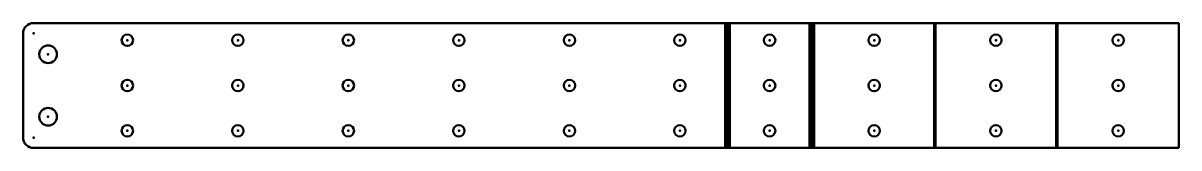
# Model space of a CAD drawing. Header units: millimetres. Extents: x -339 to 215, y -60 to 0.
import ezdxf

# ---------------------------------------------------------------- set-up
doc = ezdxf.new("R2010")
doc.units = ezdxf.units.MM
doc.linetypes.add('Plná', pattern=[0])
for name, color, linetype, lineweight in [('IV_ARC_CENTERS', 7, 'Plná', 50), ('IV_BEND', 7, 'Plná', 50), ('IV_BEND_DOWN', 7, 'Plná', 50), ('IV_INTERIOR_PROFILES', 7, 'Plná', 50), ('IV_OUTER_PROFILE', 7, 'Plná', 50), ('IV_TANGENT', 7, 'Plná', 50)]:
    doc.layers.add(name, color=color, linetype=linetype, lineweight=lineweight)

msp = doc.modelspace()

# ---------------------------------------------------------------- linework, layer by layer
at = {"layer": 'IV_ARC_CENTERS'}
for p in [(-333.91, -5), (-288.91, -8.25), (-235.91, -8.25), (-182.91, -8.25), (-129.91, -8.25), (-76.91, -8.25), (-23.91, -8.25), (19.11, -8.25), (69.26, -8.25), (127.64, -8.25), (186.32, -8.25), (-326.91, -15), (-288.91, -30), (-235.91, -30), (-182.91, -30), (-129.91, -30), (-76.91, -30), (-23.91, -30), (19.11, -30), (69.26, -30), (127.64, -30), (186.32, -30), (-326.91, -45), (-333.91, -55), (-288.91, -51.75), (-235.91, -51.75), (-182.91, -51.75), (-129.91, -51.75), (-76.91, -51.75), (-23.91, -51.75), (19.11, -51.75), (69.26, -51.75), (127.64, -51.75), (186.32, -51.75)]:
    msp.add_point(p, dxfattribs=at)
at = {"layer": 'IV_BEND'}
msp.add_line((156.93, -60), (156.93, 0), dxfattribs=at)
at = {"layer": 'IV_BEND_DOWN'}
for p, q in [((-1.13, 0), (-1.13, -60)), ((39.35, 0), (39.35, -60)), ((98.36, 0), (98.36, -60))]:
    msp.add_line(p, q, dxfattribs=at)
at = {"layer": 'IV_INTERIOR_PROFILES'}
for centre, radius in [((-288.91, -8.25), 2.75), ((-235.91, -8.25), 2.75), ((-182.91, -8.25), 2.75), ((-129.91, -8.25), 2.75), ((-76.91, -8.25), 2.75), ((-23.91, -8.25), 2.75), ((19.11, -8.25), 2.75), ((69.26, -8.25), 2.75), ((127.64, -8.25), 2.75), ((186.32, -8.25), 2.75), ((-326.91, -15), 4.25), ((-288.91, -30), 2.75), ((-235.91, -30), 2.75), ((-182.91, -30), 2.75), ((-129.91, -30), 2.75), ((-76.91, -30), 2.75), ((-23.91, -30), 2.75), ((19.11, -30), 2.75), ((69.26, -30), 2.75), ((127.64, -30), 2.75), ((186.32, -30), 2.75), ((-326.91, -45), 4.25), ((-288.91, -51.75), 2.75), ((-235.91, -51.75), 2.75), ((-182.91, -51.75), 2.75), ((-129.91, -51.75), 2.75), ((-76.91, -51.75), 2.75), ((-23.91, -51.75), 2.75), ((19.11, -51.75), 2.75), ((69.26, -51.75), 2.75), ((127.64, -51.75), 2.75), ((186.32, -51.75), 2.75)]:
    msp.add_circle(centre, radius, dxfattribs=at)
at = {"layer": 'IV_OUTER_PROFILE'}
for p, q in [((-333.91, 0), (215.4, 0)), ((-338.91, -55), (-338.91, -5)), ((215.4, 0), (215.4, -60)), ((215.4, -60), (-333.91, -60))]:
    msp.add_line(p, q, dxfattribs=at)
for centre, start, end in [((-333.91, -5), 90, 180), ((-333.91, -55), 180, 270)]:
    msp.add_arc(centre, 5, start, end, dxfattribs=at)
at = {"layer": 'IV_TANGENT'}
for p, q in [((-2.26, -60), (-2.26, 0)), ((0, -60), (0, 0)), ((38.22, -60), (38.22, 0)), ((40.49, -60), (40.49, 0)), ((98.03, -60), (98.03, 0)), ((98.68, -60), (98.68, 0)), ((156.6, -60), (156.6, 0)), ((157.25, -60), (157.25, 0))]:
    msp.add_line(p, q, dxfattribs=at)

doc.saveas('drawing.dxf')
